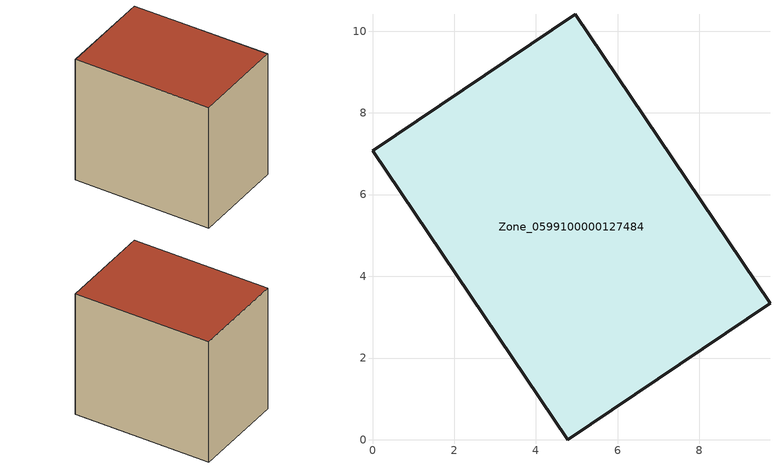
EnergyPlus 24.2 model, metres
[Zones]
Zone_0599100000127484
 floor ground (C_G): 0,7.07 4.96,10.41 9.73,3.35 4.77,0 z0
 wall outside (C_F): 4.96,10.41 0,7.07 4.77,0 9.73,3.35 4.96,10.41 z0:7.96
 roof outside (C_R): 4.77,0 9.73,3.35 4.96,10.41 0,7.07 z7.96
[BUILDING]
Pand.0599100000127484: North Axis=0; Terrain=City; Loads Convergence Tolerance Value=0.04; Temperature Convergence Tolerance Value=0.4; Solar Distribution=FullExterior; Maximum Number of Warmup Days=25; Minimum Number of Warmup Days=1
[Site:Location]
Rotterdam.The.Hague.AP_ZH_NLD Design_Conditions: Latitude=51.96; Longitude=4.45; Time Zone=1; Elevation=-4.5
[SITE:GROUNDTEMPERATURE:BUILDINGSURFACE]
18, 18, 18, 18, 18, 18, 18, 18, 18, 18, 18, 18
[MATERIAL] Thermal Absorptance=0.9; Solar Absorptance=0.7; Visible Absorptance=0.7
Name | Roughness | Thickness | Conductivity | Density | Specific Heat
G.TI.1965-1974 | MediumSmooth | 0.15 | 0.882353 | 540 | 1210
F.TI.1965-1974 | Rough | 0.3 | 0.697674 | 1920 | 840
R.TI.1965-1974 | MediumRough | 0.2 | 0.232558 | 1500 | 1000
[CONSTRUCTION]
C_G: G.TI.1965-1974
C_F: F.TI.1965-1974
C_R: R.TI.1965-1974
[ZONE]
Zone_0599100000127484: Type=1; Multiplier=1; Ceiling Height=Autocalculate; Volume=Autocalculate; Floor Area=autocalculate; Part of Total Floor Area=Yes
[ZONEINFILTRATION:DESIGNFLOWRATE]
Infil_Zone_0599100000127484: Zone or ZoneList or Space or SpaceList=Zone_0599100000127484; Schedule=AlwaysOn; Design Flow Rate Calculation Method=Flow/Area; Flow Rate per Floor Area=0.003; Constant Term Coefficient=1; Temperature Term Coefficient=0; Velocity Term Coefficient=0; Velocity Squared Term Coefficient=0
[HVACTEMPLATE:ZONE:IDEALLOADSAIRSYSTEM]
Zone_0599100000127484: Maximum Heating Supply Air Temperature=50; Minimum Cooling Supply Air Temperature=13; Maximum Heating Supply Air Humidity Ratio=0.0156; Minimum Cooling Supply Air Humidity Ratio=0.0077; Heating Limit=NoLimit; Cooling Limit=NoLimit; Dehumidification Control Type=ConstantSensibleHeatRatio; Cooling Sensible Heat Ratio=0.7; Dehumidification Setpoint=60; Humidification Control Type=None; Humidification Setpoint=30; Outdoor Air Method=None; Outdoor Air Flow Rate per Person=0.00944; Outdoor Air Flow Rate per Zone Floor Area=0; Outdoor Air Flow Rate per Zone=0; Demand Controlled Ventilation Type=None; Outdoor Air Economizer Type=NoEconomizer; Heat Recovery Type=None; Sensible Heat Recovery Effectiveness=0.7; Latent Heat Recovery Effectiveness=0.65
[ZONECONTROL:THERMOSTAT]
ThermostatControl_Zone_0599100000127484: Zone or ZoneList=Zone_0599100000127484; Control Type Schedule=DualSetpointControlType; Control 1=Thermostat_Zone_0599100000127484; Temperature Difference Between Cutout And Setpoint=0
[THERMOSTATSETPOINT:DUALSETPOINT]
Thermostat_Zone_0599100000127484: Heating Setpoint Temperature Schedule=HeatingSetpoint_Zone_0599100000127484; Cooling Setpoint Temperature Schedule=CoolingSetpoint_Zone_0599100000127484
[SCHEDULE:COMPACT]
HeatingSetpoint_Zone_0599100000127484: Through: 12/31, For: AllDays, Until: 24:00, 21
CoolingSetpoint_Zone_0599100000127484: Through: 12/31, For: AllDays, Until: 24:00, 24
DualSetpointControlType: Through: 12/31, For: AllDays, Until: 24:00, 4
AlwaysOn: Through: 12/31, For: AllDays, Until: 24:00, 1
